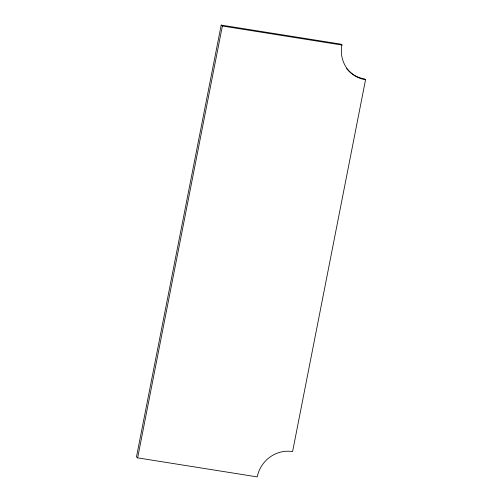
<?xml version="1.0" encoding="UTF-8"?>
<svg xmlns="http://www.w3.org/2000/svg" width="502" height="502" viewBox="0 0 502 502"><rect width="100%" height="100%" fill="white"/><g stroke="black" fill="none" stroke-linecap="round" stroke-linejoin="round"><path stroke-width="0.75" d="M221.187 25.1L136.462 456.958L137.642 457.868L257.225 476.9A30.886 29.562 -52.3 0 1 292.597 451.562L365.538 79.768A30.886 29.562 -52.3 0 1 341.95 45.042L340.77 44.132L221.187 25.1L222.367 26.01L341.95 45.042M137.642 457.868L222.367 26.01M365.538 79.768L364.358 78.858A30.886 29.562 -52.3 0 1 346.606 68.592"/></g></svg>
